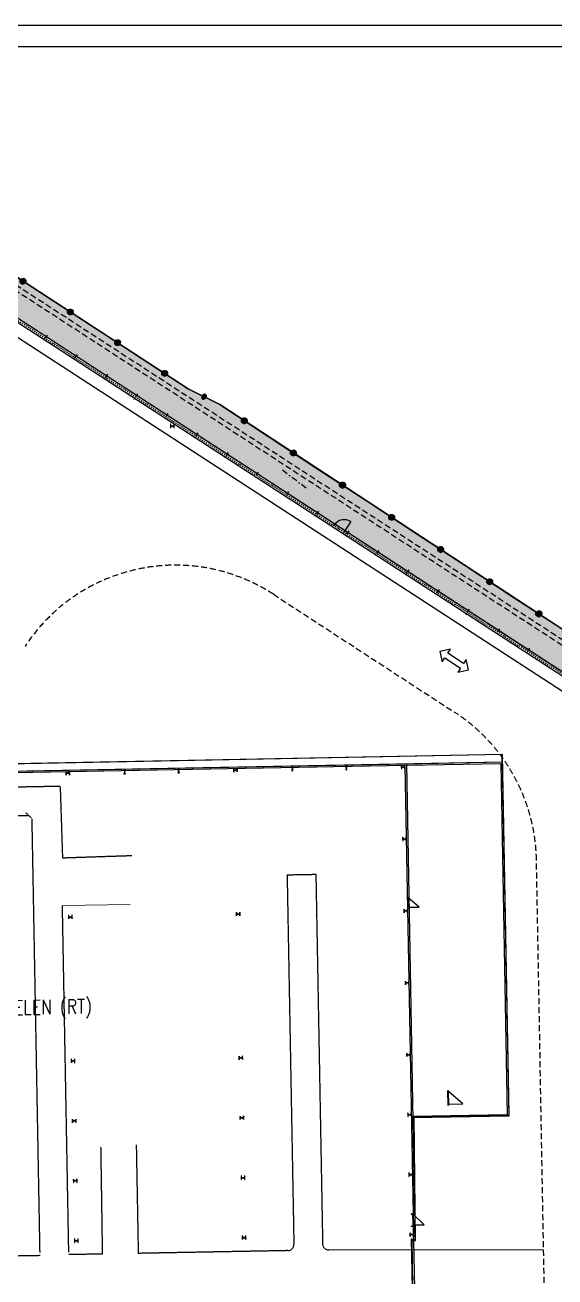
# Model space of a CAD drawing. Header units: millimetres. Extents: x 3476 to 38328, y 1439 to 26921.
# Drawn here: x 25578 to 30000, y 16478 to 26921 of the extents above; entities that cross this region are included whole.
import ezdxf

# ---------------------------------------------------------------- set-up
doc = ezdxf.new("R2010")
doc.units = ezdxf.units.MM
doc.header["$LTSCALE"] = 100
doc.header["$MEASUREMENT"] = 0
for name, pattern in [('DASHDOT', [1, 0.5, -0.25, 0, -0.25]), ('DASHED', [0.75, 0.5, -0.25]), ('DOT', [0.055, 0.03, -0.025])]:
    doc.linetypes.add(name, pattern=pattern)
doc.layers.get('0').update_dxf_attribs({"linetype": 'CONTINUOUS'})
for name, color, linetype in [('--W-BETON-Z', 4, 'CONTINUOUS'), ('--W-FIGUUR-25', 5, 'CONTINUOUS'), ('--W-GELUIDSCHERM', 7, 'CONTINUOUS'), ('--W-GELUIDSCHERM-AS', 7, 'DASHDOT'), ('--W-GELUIDSSCHERM-KOLOM', 7, 'DASHDOT'), ('--W-GOOT', 4, 'CONTINUOUS'), ('--W-GROEN-Z', 1, 'CONTINUOUS'), ('--W-GROEN-ZA', 1, 'CONTINUOUS'), ('--W-HAAG-Z', 5, 'DASHED'), ('--W-KIEZEL-Z', 5, 'CONTINUOUS'), ('--W-MARKERING', 1, 'DASHED'), ('A-AFSLUITING', 9, 'CONTINUOUS'), ('A-CIRCULATIE', 4, 'CONTINUOUS'), ('A-KOLOM', 7, 'CONTINUOUS'), ('A-MUUR', 7, 'CONTINUOUS'), ('C-LINE-D035', 9, 'DASHDOT'), ('CIRCULATIE', 4, 'DOT'), ('DEUR', 4, 'CONTINUOUS'), ('L-PERCEELSGREN', 7, 'CONTINUOUS'), ('TEKST', 4, 'CONTINUOUS')]:
    doc.layers.add(name, color=color, linetype=linetype)
doc.styles.add('ROMANS', font='romans', dxfattribs={"width": 0.7})
pattern_1 = [(90, (-82915.385, 48275.82), (-70.71068, 70.71068), [18.75, -122.67136]), (45, (-82915.39, 48275.82), (-70.71068, 70.71068), [18.75, -81.25]), (135, (-82915.39, 48275.82), (-70.71068, -70.71068), [18.75, -81.25])]

# ---------------------------------------------------------------- blocks, each defined once
blk = doc.blocks.new('VOORBEELD_AFSL__DRAAD')
at = {"color": 0}
for p, q in [((0, 0), (5, 0)), ((2.257, 0), (2.75, 0)), ((2.278, 0.1), (2.725, 0.1)), ((2.362, 0.2), (2.647, 0.2)), ((2.278, -0.1), (2.725, -0.1)), ((2.362, -0.2), (2.647, -0.2))]:
    blk.add_line(p, q, dxfattribs=at)
blk.add_circle((2.5, 0), 0.25, dxfattribs=at)

msp = doc.modelspace()

# ---------------------------------------------------------------- hatches: boundary and pattern name
at = {"layer": '--W-GROEN-ZA'}
h = msp.add_hatch(dxfattribs=at)
h.set_pattern_fill('GRASS', color=256, scale=100, style=0)
h.set_pattern_definition(pattern_1)
h.paths.add_polyline_path([(26940.27, 23887.33), (24070.57, 25754.87), (22414.65, 25724.27), (22414.65, 25439.22), (23988.39, 25468.3), (28847.09, 22315.34), (28847.09, 22676.94), (27202.63, 23754.59)])
h = msp.add_hatch(dxfattribs=at)
h.set_pattern_fill('GRASS', color=256, scale=100, style=0)
h.set_pattern_definition(pattern_1)
h.paths.add_polyline_path([(31032.97, 18260.32), (32528.81, 20264.22), (28847.09, 22676.94), (28847.09, 22315.34), (32119.22, 20191.96), (30633.92, 18202.17), (34410.97, 15389.18), (32485.23, 12809.33), (32488.86, 12772.75), (32819.38, 12805.62), (34808.5, 15470.37), (34388.54, 15780.18), (34240.99, 15871.13)])

# ---------------------------------------------------------------- linework, layer by layer
at = {"layer": '--W-BETON-Z'}
msp.add_lwpolyline([(28830.61, 16382.33), (28823.28, 16782.27), (28835.28, 16782.49), (28826.13, 17813.62), (29617.24, 17828.76), (29561.62, 20836.26), (25327.94, 20754.08)], dxfattribs=at)
at = {"layer": '--W-FIGUUR-25'}
msp.add_lwpolyline([(29236.82, 21595.18), (29106.16, 21680.35), (29128.3, 21714.31), (29040.48, 21695.8), (29058.99, 21607.99), (29081.13, 21641.96), (29211.79, 21556.79), (29189.65, 21522.82), (29277.47, 21541.33), (29258.96, 21629.15)], close=True, dxfattribs=at)
at = {"layer": '--W-GELUIDSCHERM'}
for p, q in [((23979.76, 25438.14), (32076.01, 20184.23)), ((23988.39, 25468.3), (32119.22, 20191.96)), ((28296.44, 22778.77), (28242, 22694.89)), ((28296.44, 22778.77), (28242, 22694.89)), ((28153.76, 22742.61), (28158.11, 22749.33)), ((28153.76, 22742.61), (28158.11, 22749.33)), ((28237.64, 22688.18), (28242, 22694.89)), ((28237.64, 22688.18), (28242, 22694.89))]:
    msp.add_line(p, q, dxfattribs=at)
msp.add_arc((28242, 22694.89), 100, 57.018798, 147.018798, dxfattribs=at)
msp.add_arc((28242, 22694.89), 100, 57.018798, 147.018798, dxfattribs=at)
at = {"layer": '--W-GELUIDSCHERM-AS', "ltscale": 0.2}
msp.add_line((23984.08, 25453.22), (32097.61, 20188.09), dxfattribs=at)
at = {"layer": '--W-GELUIDSSCHERM-KOLOM', "ltscale": 0.2}
for p, q in [((25762, 24335.23), (25729.34, 24284.9)), ((26013.65, 24171.93), (25980.99, 24121.6)), ((26265.31, 24008.62), (26232.65, 23958.29)), ((26516.97, 23845.31), (26484.3, 23794.98)), ((26768.62, 23682.01), (26735.96, 23631.67)), ((27020.28, 23518.7), (26987.62, 23468.37)), ((27271.93, 23355.39), (27239.27, 23305.06)), ((27523.59, 23192.08), (27490.93, 23141.75)), ((27775.24, 23028.78), (27742.58, 22978.44)), ((28026.9, 22865.47), (27994.24, 22815.14)), ((28278.56, 22702.16), (28245.9, 22651.83)), ((28530.21, 22538.85), (28497.55, 22488.52)), ((28781.87, 22375.55), (28749.21, 22325.22)), ((29033.52, 22212.24), (29000.86, 22161.91)), ((29285.18, 22048.93), (29252.52, 21998.6)), ((29536.84, 21885.62), (29504.17, 21835.29)), ((29788.49, 21722.32), (29755.83, 21671.99))]:
    msp.add_line(p, q, dxfattribs=at)
at = {"layer": '--W-GOOT'}
msp.add_line((24174.35, 25186.69), (31941.1, 20146.61), dxfattribs=at)
at = {"layer": '--W-GROEN-Z'}
msp.add_lwpolyline([(32485.23, 12809.33), (32488.86, 12772.75), (32819.38, 12805.62), (34808.5, 15470.37), (34388.54, 15780.18), (34240.99, 15871.13), (31032.97, 18260.32), (32528.81, 20264.22), (27202.63, 23754.59), (26940.27, 23887.33), (24070.57, 25754.87), (17410.47, 25631.78), (17311.13, 25079.78), (17601.69, 25085.22), (17649.55, 25351.15), (23988.39, 25468.3), (32119.22, 20191.96), (30633.92, 18202.17), (34410.97, 15389.18)], close=True, dxfattribs=at)
at = {"layer": '--W-HAAG-Z'}
for p, q in [((24053.09, 25694.54), (32443.25, 20249.91)), ((24041.59, 25654.32), (32385.64, 20239.6))]:
    msp.add_line(p, q, dxfattribs=at)
at = {"layer": '--W-KIEZEL-Z'}
msp.add_lwpolyline([(29560.89, 20775.46), (29559.08, 20835.44), (24716.24, 20740.63), (24705.89, 21279.62), (24554.6, 21278.12), (24562.57, 20681.07)], close=True, dxfattribs=at)
at = {"layer": '--W-MARKERING'}
for p, q in [((27650.19, 22172.55), (29164.13, 21187.65)), ((29972.57, 13053.01), (29845.9, 19957.81))]:
    msp.add_line(p, q, dxfattribs=at)
for centre, start, end in [((26832.22, 20915.2), 56.95385, 146.76585), ((28346.16, 19930.3), 1.050962, 56.95385)]:
    msp.add_arc(centre, 1500, start, end, dxfattribs=at)
for p, q in [((3666.42, 26921.42), (38328.29, 26921.42)), ((3666.42, 26741), (38136.11, 26741))]:
    msp.add_line(p, q)
at = {"layer": 'A-CIRCULATIE'}
msp.add_line((29903.59, 16701.33), (28112.06, 16703.37), dxfattribs=at)
at = {"layer": 'A-KOLOM'}
for points in [[(26821.64, 23561.23), (26821.09, 23591.22), (26819.69, 23591.2), (26819.91, 23579.32, -0.41421354), (26817.26, 23576.57), (26796.46, 23576.19, -0.41421357), (26793.71, 23578.84), (26793.49, 23590.72), (26792.09, 23590.69), (26792.64, 23560.7), (26794.04, 23560.72), (26793.83, 23572.59, -0.41421357), (26796.48, 23575.34), (26817.27, 23575.72, -0.4142136), (26820.02, 23573.07), (26820.24, 23561.2)], [(25949.11, 20664.47), (25948.56, 20694.47), (25947.16, 20694.44), (25947.37, 20682.57, -0.41421354), (25944.72, 20679.82), (25923.93, 20679.44, -0.41421357), (25921.18, 20682.09), (25920.96, 20693.96), (25919.56, 20693.94), (25920.11, 20663.94), (25921.51, 20663.97), (25921.29, 20675.84, -0.41421357), (25923.94, 20678.59), (25944.74, 20678.97, -0.4142136), (25947.49, 20676.32), (25947.71, 20664.45)], [(26402.72, 20675.79), (26416.22, 20676.03), (26416.2, 20677.05), (26411.28, 20676.96, -0.41421354), (26409.76, 20678.44), (26409.36, 20700.39, -0.41421357), (26410.83, 20701.92), (26415.75, 20702.01), (26415.73, 20703.03), (26402.23, 20702.78), (26402.25, 20701.76), (26407.17, 20701.85, -0.41421357), (26408.7, 20700.38), (26409.1, 20678.42, -0.4142136), (26407.63, 20676.9), (26402.71, 20676.81)], [(26852.65, 20684.03), (26866.15, 20684.28), (26866.13, 20685.3), (26861.21, 20685.21, -0.41421354), (26859.68, 20686.68), (26859.28, 20708.64, -0.41421357), (26860.75, 20710.17), (26865.67, 20710.26), (26865.65, 20711.28), (26852.15, 20711.03), (26852.17, 20710.01), (26857.09, 20710.1, -0.41421357), (26858.62, 20708.63), (26859.02, 20686.67, -0.4142136), (26857.55, 20685.14), (26852.63, 20685.05)], [(27348.87, 20690.13), (27348.32, 20720.12), (27346.92, 20720.1), (27347.14, 20708.22, -0.41421354), (27344.49, 20705.47), (27323.69, 20705.09, -0.41421357), (27320.94, 20707.74), (27320.73, 20719.62), (27319.33, 20719.59), (27319.88, 20689.6), (27321.28, 20689.62), (27321.06, 20701.49, -0.41421357), (27323.71, 20704.24), (27344.5, 20704.62, -0.4142136), (27347.25, 20701.97), (27347.47, 20690.1)], [(27802.49, 20701.44), (27815.99, 20701.69), (27815.97, 20702.71), (27811.05, 20702.62, -0.41421354), (27809.52, 20704.09), (27809.12, 20726.05, -0.41421357), (27810.59, 20727.57), (27815.51, 20727.66), (27815.49, 20728.68), (27801.99, 20728.44), (27802.01, 20727.42), (27806.93, 20727.51, -0.41421357), (27808.46, 20726.03), (27808.86, 20704.08, -0.4142136), (27807.39, 20702.55), (27802.47, 20702.46)], [(28252.41, 20709.69), (28265.91, 20709.93), (28265.89, 20710.95), (28260.97, 20710.86, -0.41421354), (28259.45, 20712.34), (28259.04, 20734.29, -0.41421357), (28260.52, 20735.82), (28265.44, 20735.91), (28265.42, 20736.93), (28251.92, 20736.68), (28251.94, 20735.66), (28256.86, 20735.75, -0.41421357), (28258.38, 20734.28), (28258.79, 20712.32, -0.4142136), (28257.31, 20710.8), (28252.4, 20710.71)], [(28748.64, 20715.78), (28748.09, 20745.78), (28746.69, 20745.75), (28746.9, 20733.88, -0.41421354), (28744.25, 20731.13), (28723.46, 20730.75, -0.41421357), (28720.71, 20733.4), (28720.49, 20745.27), (28719.09, 20745.25), (28719.64, 20715.25), (28721.04, 20715.28), (28720.82, 20727.15, -0.41421357), (28723.47, 20729.9), (28744.27, 20730.28, -0.4142136), (28747.02, 20727.63), (28747.24, 20715.76)], [(28759.63, 20115.88), (28759.08, 20145.88), (28757.68, 20145.85), (28757.9, 20133.98, -0.41421354), (28755.25, 20131.23), (28734.45, 20130.85, -0.41421357), (28731.7, 20133.5), (28731.49, 20145.37), (28730.09, 20145.35), (28730.64, 20115.35), (28732.04, 20115.38), (28731.82, 20127.25, -0.41421357), (28734.47, 20130), (28755.26, 20130.38, -0.4142136), (28758.01, 20127.73), (28758.23, 20115.86)], [(28759.63, 20115.88), (28759.08, 20145.88), (28757.68, 20145.85), (28757.9, 20133.98, -0.41421354), (28755.25, 20131.23), (28734.45, 20130.85, -0.41421357), (28731.7, 20133.5), (28731.49, 20145.37), (28730.09, 20145.35), (28730.64, 20115.35), (28732.04, 20115.38), (28731.82, 20127.25, -0.41421357), (28734.47, 20130), (28755.26, 20130.38, -0.4142136), (28758.01, 20127.73), (28758.23, 20115.86)], [(28770.63, 19515.98), (28770.08, 19545.98), (28768.68, 19545.95), (28768.89, 19534.08, -0.41421354), (28766.24, 19531.33), (28745.45, 19530.95, -0.41421357), (28742.7, 19533.6), (28742.48, 19545.47), (28741.08, 19545.45), (28741.63, 19515.45), (28743.03, 19515.48), (28742.81, 19527.35, -0.41421357), (28745.46, 19530.1), (28766.26, 19530.48, -0.4142136), (28769.01, 19527.83), (28769.23, 19515.96)], [(25971.1, 19464.67), (25970.55, 19494.67), (25969.15, 19494.64), (25969.36, 19482.77, -0.41421354), (25966.71, 19480.02), (25945.92, 19479.64, -0.41421357), (25943.17, 19482.29), (25942.95, 19494.16), (25941.55, 19494.14), (25942.1, 19464.14), (25943.5, 19464.17), (25943.28, 19476.04, -0.41421357), (25945.93, 19478.79), (25966.73, 19479.17, -0.4142136), (25969.48, 19476.52), (25969.7, 19464.65)], [(27370.86, 19490.33), (27370.31, 19520.32), (27368.91, 19520.3), (27369.13, 19508.42, -0.41421354), (27366.48, 19505.68), (27345.68, 19505.29, -0.41421357), (27342.93, 19507.94), (27342.72, 19519.82), (27341.32, 19519.79), (27341.87, 19489.8), (27343.27, 19489.82), (27343.05, 19501.7, -0.41421357), (27345.7, 19504.44), (27366.49, 19504.83, -0.4142136), (27369.24, 19502.18), (27369.46, 19490.3)], [(28781.62, 18916.08), (28781.07, 18946.08), (28779.67, 18946.05), (28779.89, 18934.18, -0.41421354), (28777.24, 18931.43), (28756.44, 18931.05, -0.41421357), (28753.69, 18933.7), (28753.48, 18945.57), (28752.08, 18945.55), (28752.63, 18915.55), (28754.03, 18915.58), (28753.81, 18927.45, -0.41421357), (28756.46, 18930.2), (28777.25, 18930.58, -0.4142136), (28780, 18927.93), (28780.22, 18916.06)], [(25993.09, 18264.88), (25992.54, 18294.87), (25991.14, 18294.84), (25991.35, 18282.97, -0.41421354), (25988.7, 18280.22), (25967.91, 18279.84, -0.41421357), (25965.16, 18282.49), (25964.94, 18294.36), (25963.54, 18294.34), (25964.09, 18264.34), (25965.49, 18264.37), (25965.27, 18276.24, -0.41421357), (25967.92, 18278.99), (25988.72, 18279.37, -0.4142136), (25991.47, 18276.72), (25991.69, 18264.85)], [(27392.85, 18290.53), (27392.3, 18320.52), (27390.9, 18320.5), (27391.12, 18308.63, -0.41421354), (27388.47, 18305.88), (27367.67, 18305.5, -0.41421357), (27364.92, 18308.15), (27364.71, 18320.02), (27363.31, 18319.99), (27363.86, 18290), (27365.26, 18290.02), (27365.04, 18301.9, -0.41421357), (27367.69, 18304.65), (27388.48, 18305.03, -0.4142136), (27391.23, 18302.38), (27391.45, 18290.5)], [(28792.62, 18316.18), (28792.07, 18346.18), (28790.67, 18346.15), (28790.88, 18334.28, -0.41421354), (28788.23, 18331.53), (28767.44, 18331.15, -0.41421357), (28764.69, 18333.8), (28764.47, 18345.67), (28763.07, 18345.65), (28763.62, 18315.65), (28765.02, 18315.68), (28764.8, 18327.55, -0.41421357), (28767.45, 18330.3), (28788.25, 18330.68, -0.4142136), (28791, 18328.03), (28791.22, 18316.16)], [(26002.25, 17764.96), (26001.7, 17794.95), (26000.3, 17794.93), (26000.52, 17783.06, -0.41421354), (25997.87, 17780.31), (25977.07, 17779.93, -0.41421357), (25974.32, 17782.58), (25974.1, 17794.45), (25972.7, 17794.42), (25973.25, 17764.43), (25974.65, 17764.45), (25974.44, 17776.33, -0.41421357), (25977.09, 17779.08), (25997.88, 17779.46, -0.4142136), (26000.63, 17776.81), (26000.85, 17764.93)], [(27402.01, 17790.61), (27401.46, 17820.61), (27400.06, 17820.58), (27400.28, 17808.71, -0.41421354), (27397.63, 17805.96), (27376.83, 17805.58, -0.41421357), (27374.09, 17808.23), (27373.87, 17820.1), (27372.47, 17820.08), (27373.02, 17790.08), (27374.42, 17790.11), (27374.2, 17801.98, -0.41421357), (27376.85, 17804.73), (27397.65, 17805.11, -0.4142136), (27400.4, 17802.46), (27400.61, 17790.59)], [(28801.78, 17816.27), (28801.23, 17846.26), (28799.83, 17846.24), (28800.05, 17834.37, -0.41421354), (28797.4, 17831.62), (28776.6, 17831.23, -0.41421357), (28773.85, 17833.88), (28773.63, 17845.76), (28772.23, 17845.73), (28772.78, 17815.74), (28774.18, 17815.76), (28773.97, 17827.64, -0.41421357), (28776.62, 17830.39), (28797.41, 17830.77, -0.4142136), (28800.16, 17828.12), (28800.38, 17816.24)], [(28810.94, 17316.35), (28810.39, 17346.35), (28808.99, 17346.32), (28809.21, 17334.45, -0.41421354), (28806.56, 17331.7), (28785.76, 17331.32, -0.41421357), (28783.01, 17333.97), (28782.8, 17345.84), (28781.4, 17345.82), (28781.95, 17315.82), (28783.35, 17315.85), (28783.13, 17327.72, -0.41421357), (28785.78, 17330.47), (28806.57, 17330.85, -0.4142136), (28809.32, 17328.2), (28809.54, 17316.33)], [(26011.41, 17265.04), (26010.86, 17295.04), (26009.46, 17295.01), (26009.68, 17283.14, -0.41421354), (26007.03, 17280.39), (25986.23, 17280.01, -0.41421357), (25983.48, 17282.66), (25983.27, 17294.53), (25981.87, 17294.51), (25982.42, 17264.51), (25983.82, 17264.54), (25983.6, 17276.41, -0.41421357), (25986.25, 17279.16), (26007.04, 17279.54, -0.4142136), (26009.79, 17276.89), (26010.01, 17265.02)], [(27411.18, 17290.7), (27410.63, 17320.69), (27409.23, 17320.67), (27409.44, 17308.79, -0.41421354), (27406.79, 17306.05), (27386, 17305.66, -0.41421357), (27383.25, 17308.31), (27383.03, 17320.19), (27381.63, 17320.16), (27382.18, 17290.17), (27383.58, 17290.19), (27383.36, 17302.07, -0.41421357), (27386.01, 17304.81), (27406.81, 17305.2, -0.4142136), (27409.56, 17302.55), (27409.78, 17290.67)], [(27420.34, 16790.78), (27419.79, 16820.78), (27418.39, 16820.75), (27418.61, 16808.88, -0.41421354), (27415.96, 16806.13), (27395.16, 16805.75, -0.41421357), (27392.41, 16808.4), (27392.19, 16820.27), (27390.79, 16820.25), (27391.34, 16790.25), (27392.74, 16790.28), (27392.53, 16802.15, -0.41421357), (27395.18, 16804.9), (27415.97, 16805.28, -0.4142136), (27418.72, 16802.63), (27418.94, 16790.76)], [(28820.1, 16816.44), (28819.55, 16846.43), (28818.15, 16846.41), (28818.37, 16834.53, -0.41421354), (28815.72, 16831.78), (28794.92, 16831.4, -0.41421357), (28792.18, 16834.05), (28791.96, 16845.93), (28790.56, 16845.9), (28791.11, 16815.91), (28792.51, 16815.93), (28792.29, 16827.8, -0.41421357), (28794.94, 16830.55), (28815.74, 16830.93, -0.4142136), (28818.49, 16828.28), (28818.7, 16816.41)], [(26020.57, 16765.13), (26020.02, 16795.12), (26018.62, 16795.1), (26018.84, 16783.22, -0.41421354), (26016.19, 16780.47), (25995.39, 16780.09, -0.41421357), (25992.65, 16782.74), (25992.43, 16794.62), (25991.03, 16794.59), (25991.58, 16764.6), (25992.98, 16764.62), (25992.76, 16776.49, -0.41421357), (25995.41, 16779.24), (26016.21, 16779.62, -0.4142136), (26018.96, 16776.97), (26019.17, 16765.1)], [(28820.74, 16781.44), (28820.63, 16787.94), (28820.34, 16787.94, 0.39102057), (28819.8, 16787.42), (28819.54, 16783.14, -0.39102063), (28818.51, 16782.15), (28806.95, 16781.94, -0.39102063), (28805.89, 16782.89), (28805.47, 16787.16, 0.39102054), (28804.91, 16787.65), (28804.63, 16787.65), (28804.75, 16781.15)]]:
    msp.add_lwpolyline(points, format="xyb", close=True, dxfattribs=at)
at = {"layer": 'A-KOLOM', "color": 7}
for points in [[(28816.7, 17002.03), (28816.58, 17008.53), (28816.3, 17008.52, 0.39102057), (28815.76, 17008.01), (28815.5, 17003.72, -0.39102063), (28814.47, 17002.74), (28802.91, 17002.53, -0.39102063), (28801.85, 17003.47), (28801.42, 17007.74, 0.39102054), (28800.87, 17008.24), (28800.59, 17008.23), (28800.7, 17001.73)], [(28818.53, 16902.04), (28818.65, 16895.55), (28818.37, 16895.54, -0.39102057), (28817.81, 16896.04), (28817.39, 16900.31, 0.39102063), (28816.33, 16901.25), (28804.77, 16901.04, 0.39102063), (28803.74, 16900.06), (28803.48, 16895.77, -0.39102054), (28802.94, 16895.26), (28802.66, 16895.25), (28802.54, 16901.75)]]:
    msp.add_lwpolyline(points, format="xyb", close=True, dxfattribs=at)
at = {"layer": 'A-MUUR'}
for p, q in [((24550.79, 20668.85), (28748.09, 20745.78)), ((24562.57, 20681.07), (28759.86, 20757.99)), ((28748.09, 20745.78), (28816.7, 17002.03)), ((28759.86, 20757.99), (29560.21, 20773.81)), ((28759.86, 20757.99), (28828.7, 17002.25)), ((28760.1, 20746), (29548.43, 20761.58)), ((29548.43, 20761.58), (29602.14, 17830.94)), ((29560.21, 20773.81), (29614.36, 17819.16)), ((29602.14, 17830.94), (28814.28, 17816.5)), ((29614.36, 17819.16), (28814.5, 17804.5)), ((28820.74, 16781.44), (28818.53, 16902.04)), ((28832.74, 16781.66), (28830.53, 16902.26)), ((28820.74, 16781.44), (28832.74, 16781.66))]:
    msp.add_line(p, q, dxfattribs=at)
at = {"layer": 'A-MUUR', "color": 7}
for p, q in [((28816.7, 17002.03), (28828.7, 17002.25)), ((28818.53, 16902.04), (28830.53, 16902.26))]:
    msp.add_line(p, q, dxfattribs=at)
at = {"layer": 'C-LINE-D035'}
msp.add_line((27924.84, 23057.46), (27711.71, 23218.25), dxfattribs=at)
at = {"layer": 'CIRCULATIE'}
for p, q in [((24136.56, 20541.16), (25871.51, 20572.96)), ((25870.68, 20567.64), (25890.08, 19974.35)), ((23604.05, 20300.33), (25607.41, 20328.08)), ((25585.56, 20349.15), (25636.47, 20300.07)), ((25702.81, 16680.53), (25636.47, 20300.07)), ((25890.08, 19974.35), (26472.13, 19993.74)), ((27764.66, 19832.53), (28004.62, 19836.93)), ((27764.66, 19832.53), (27821.19, 16748.05)), ((28004.62, 19836.93), (28061.15, 16752.45)), ((25942.77, 16684.93), (25889.79, 19575.51)), ((26208.78, 17560.63), (26222.37, 16668.74)), ((26505.73, 17579.35), (26522.32, 16674.23)), ((25703.27, 16655.42), (23671.46, 16621.98)), ((26222.37, 16668.74), (25943.16, 16663.62)), ((27772.11, 16697.14), (26522.32, 16674.23))]:
    msp.add_line(p, q, dxfattribs=at)
at = {"layer": 'CIRCULATIE', "linetype": 'Continuous', "lineweight": 15}
msp.add_line((25889.79, 19575.51), (26453.77, 19585.85), dxfattribs=at)
at = {"layer": 'CIRCULATIE'}
for centre, start, end in [((27771.2, 16747.13), 271.05, 1.05), ((28111.14, 16753.36), 181.05, 271.05)]:
    msp.add_arc(centre, 50, start, end, dxfattribs=at)
at = {"layer": 'DEUR', "linetype": 'DOT'}
for p, q in [((28768.24, 19645.89), (28780.24, 19646.11)), ((28769.89, 19555.9), (28781.89, 19556.12))]:
    msp.add_line(p, q, dxfattribs=at)
at = {"layer": 'DEUR'}
for p, q in [((28771.24, 19645.85), (28772.58, 19555.95)), ((28866.91, 19563.18), (28775.18, 19640.91)), ((28775.24, 19645.91), (28776.58, 19556.01)), ((28776.47, 19561.11), (28866.91, 19563.18)), ((29108.13, 17908.97), (29105.86, 18032.95)), ((29113.13, 17909.07), (29110.86, 18033.04)), ((29230.72, 17920.54), (29111.48, 18025.82)), ((29113.22, 17917.65), (29230.72, 17920.54)), ((28804.54, 16792.58), (28799.54, 16792.48)), ((28799.54, 16792.48), (28807.11, 16379.55)), ((28804.54, 16792.58), (28812.11, 16379.65))]:
    msp.add_line(p, q, dxfattribs=at)
at = {"layer": 'DEUR', "color": 7}
for p, q in [((28811.61, 17006.86), (28813.44, 16906.88)), ((28816.61, 17006.96), (28818.44, 16906.97)), ((28908.34, 16913.62), (28816.7, 17001.96)), ((28818.35, 16911.97), (28908.34, 16913.62))]:
    msp.add_line(p, q, dxfattribs=at)
at = {"layer": 'DEUR'}
msp.add_lwpolyline([(28820.65, 16786.37), (28820.54, 16792.87), (28820.25, 16792.86, 0.39102057), (28819.71, 16792.35), (28819.45, 16788.06, -0.39102063), (28818.42, 16787.08), (28806.86, 16786.87, -0.39102063), (28805.8, 16787.81), (28805.38, 16792.08, 0.39102054), (28804.82, 16792.58), (28804.54, 16792.58), (28804.66, 16786.08)], format="xyb", close=True, dxfattribs=at)
at = {"layer": 'L-PERCEELSGREN'}
msp.add_line((24070.57, 25754.87), (26940.47, 23886.89), dxfattribs=at)

# ---------------------------------------------------------------- block references
at = {"layer": 'A-AFSLUITING', "yscale": 100, "zscale": 100, "row_count": 1, "row_spacing": 0}
for p, xscale, rotation, column_count, column_spacing in [((24970.66, 25168.61), 93.98764784928447, 326.955063306575, 5, 469.9382392497821), ((27202.63, 23754.59), 97.96418328769113, 326.7670600943265, 13, 489.8209164401403)]:
    msp.add_blockref('VOORBEELD_AFSL__DRAAD', p, dxfattribs=dict(at, xscale=xscale, rotation=rotation, column_count=column_count, column_spacing=column_spacing))
at = {"layer": 'A-AFSLUITING', "xscale": 58.80582393191947, "yscale": 100, "zscale": 100, "rotation": 333.1636915661381}
msp.add_blockref('VOORBEELD_AFSL__DRAAD', (26940.27, 23887.33), dxfattribs=at)

# ---------------------------------------------------------------- texts
at = {"layer": 'TEKST', "color": 7, "style": 'ROMANS', "oblique": 1.05, "width": 0.8}
msp.add_text('AFDELING TANDWIELEN (RT)', height=120, rotation=1.05, dxfattribs=at).set_placement((24378.77, 18643.91))

doc.saveas('drawing.dxf')
